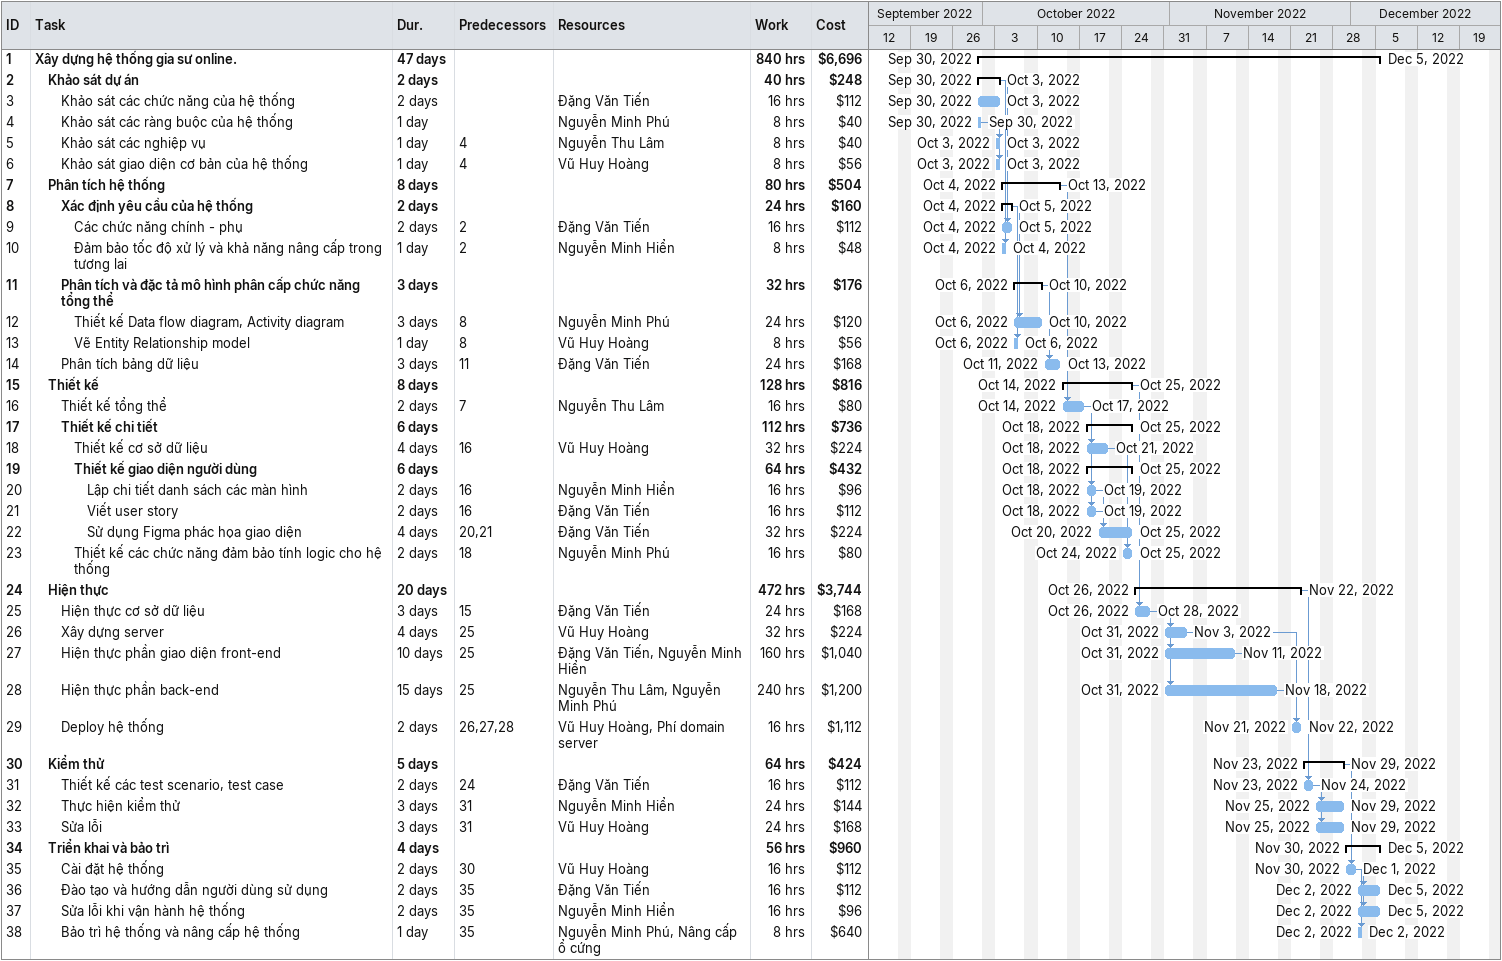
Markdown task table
| ID | Level | Task | Duration | Start | Finish | Predecessors | Resources | Work (h) | Cost ($) |
|---|---|---|---|---|---|---|---|---|---|
| 1 | 1 | **Xây dựng hệ thống gia sư online.** | 47d | 2022-09-30 | 2022-12-05 |  |  | 840 | 6696 |
| 2 | 2 | **Khảo sát dự án** | 2d | 2022-09-30 | 2022-10-03 |  |  | 40 | 248 |
| 3 | 3 | Khảo sát các chức năng của hệ thống | 2d | 2022-09-30 | 2022-10-03 |  | Đặng Văn Tiến | 16 | 112 |
| 4 | 3 | Khảo sát các ràng buộc của hệ thống | 1d | 2022-09-30 | 2022-09-30 |  | Nguyễn Minh Phú | 8 | 40 |
| 5 | 3 | Khảo sát các nghiệp vụ | 1d | 2022-10-03 | 2022-10-03 | 4 | Nguyễn Thu Lâm | 8 | 40 |
| 6 | 3 | Khảo sát giao diện cơ bản của hệ thống | 1d | 2022-10-03 | 2022-10-03 | 4 | Vũ Huy Hoàng | 8 | 56 |
| 7 | 2 | **Phân tích hệ thống** | 8d | 2022-10-04 | 2022-10-13 |  |  | 80 | 504 |
| 8 | 3 | **Xác định yêu cầu của hệ thống** | 2d | 2022-10-04 | 2022-10-05 |  |  | 24 | 160 |
| 9 | 4 | Các chức năng chính - phụ | 2d | 2022-10-04 | 2022-10-05 | 2 | Đặng Văn Tiến | 16 | 112 |
| 10 | 4 | Đảm bảo tốc độ xử lý và khả năng nâng cấp trong tương lai | 1d | 2022-10-04 | 2022-10-04 | 2 | Nguyễn Minh Hiển | 8 | 48 |
| 11 | 3 | **Phân tích và đặc tả mô hình phân cấp chức năng tổng thể** | 3d | 2022-10-06 | 2022-10-10 |  |  | 32 | 176 |
| 12 | 4 | Thiết kế Data flow diagram, Activity diagram | 3d | 2022-10-06 | 2022-10-10 | 8 | Nguyễn Minh Phú | 24 | 120 |
| 13 | 4 | Vẽ Entity Relationship model | 1d | 2022-10-06 | 2022-10-06 | 8 | Vũ Huy Hoàng | 8 | 56 |
| 14 | 3 | Phân tích bảng dữ liệu | 3d | 2022-10-11 | 2022-10-13 | 11 | Đặng Văn Tiến | 24 | 168 |
| 15 | 2 | **Thiết kế** | 8d | 2022-10-14 | 2022-10-25 |  |  | 128 | 816 |
| 16 | 3 | Thiết kế tổng thể | 2d | 2022-10-14 | 2022-10-17 | 7 | Nguyễn Thu Lâm | 16 | 80 |
| 17 | 3 | **Thiết kế chi tiết** | 6d | 2022-10-18 | 2022-10-25 |  |  | 112 | 736 |
| 18 | 4 | Thiết kế cơ sở dữ liệu | 4d | 2022-10-18 | 2022-10-21 | 16 | Vũ Huy Hoàng | 32 | 224 |
| 19 | 4 | **Thiết kế giao diện người dùng** | 6d | 2022-10-18 | 2022-10-25 |  |  | 64 | 432 |
| 20 | 5 | Lập chi tiết danh sách các màn hình | 2d | 2022-10-18 | 2022-10-19 | 16 | Nguyễn Minh Hiển | 16 | 96 |
| 21 | 5 | Viết user story | 2d | 2022-10-18 | 2022-10-19 | 16 | Đặng Văn Tiến | 16 | 112 |
| 22 | 5 | Sử dụng Figma phác họa giao diện | 4d | 2022-10-20 | 2022-10-25 | 20, 21 | Đặng Văn Tiến | 32 | 224 |
| 23 | 4 | Thiết kế các chức năng đảm bảo tính logic cho hệ thống | 2d | 2022-10-24 | 2022-10-25 | 18 | Nguyễn Minh Phú | 16 | 80 |
| 24 | 2 | **Hiện thực** | 20d | 2022-10-26 | 2022-11-22 |  |  | 472 | 3744 |
| 25 | 3 | Hiện thực cơ sở dữ liệu | 3d | 2022-10-26 | 2022-10-28 | 15 | Đặng Văn Tiến | 24 | 168 |
| 26 | 3 | Xây dựng server | 4d | 2022-10-31 | 2022-11-03 | 25 | Vũ Huy Hoàng | 32 | 224 |
| 27 | 3 | Hiện thực phần giao diện front-end | 10d | 2022-10-31 | 2022-11-11 | 25 | Đặng Văn Tiến, Nguyễn Minh Hiển | 160 | 1040 |
| 28 | 3 | Hiện thực phần back-end | 15d | 2022-10-31 | 2022-11-18 | 25 | Nguyễn Thu Lâm, Nguyễn Minh Phú | 240 | 1200 |
| 29 | 3 | Deploy hệ thống | 2d | 2022-11-21 | 2022-11-22 | 26, 27, 28 | Vũ Huy Hoàng, Phí domain server | 16 | 1112 |
| 30 | 2 | **Kiểm thử** | 5d | 2022-11-23 | 2022-11-29 |  |  | 64 | 424 |
| 31 | 3 | Thiết kế các test scenario, test case | 2d | 2022-11-23 | 2022-11-24 | 24 | Đặng Văn Tiến | 16 | 112 |
| 32 | 3 | Thực hiện kiểm thử | 3d | 2022-11-25 | 2022-11-29 | 31 | Nguyễn Minh Hiển | 24 | 144 |
| 33 | 3 | Sửa lỗi | 3d | 2022-11-25 | 2022-11-29 | 31 | Vũ Huy Hoàng | 24 | 168 |
| 34 | 2 | **Triển khai và bảo trì** | 4d | 2022-11-30 | 2022-12-05 |  |  | 56 | 960 |
| 35 | 3 | Cài đặt hệ thống | 2d | 2022-11-30 | 2022-12-01 | 30 | Vũ Huy Hoàng | 16 | 112 |
| 36 | 3 | Đào tạo và hướng dẫn người dùng sử dụng | 2d | 2022-12-02 | 2022-12-05 | 35 | Đặng Văn Tiến | 16 | 112 |
| 37 | 3 | Sửa lỗi khi vận hành hệ thống | 2d | 2022-12-02 | 2022-12-05 | 35 | Nguyễn Minh Hiển | 16 | 96 |
| 38 | 3 | Bảo trì hệ thống và nâng cấp hệ thống | 1d | 2022-12-02 | 2022-12-02 | 35 | Nguyễn Minh Phú, Nâng cấp ổ cứng | 8 | 640 |
